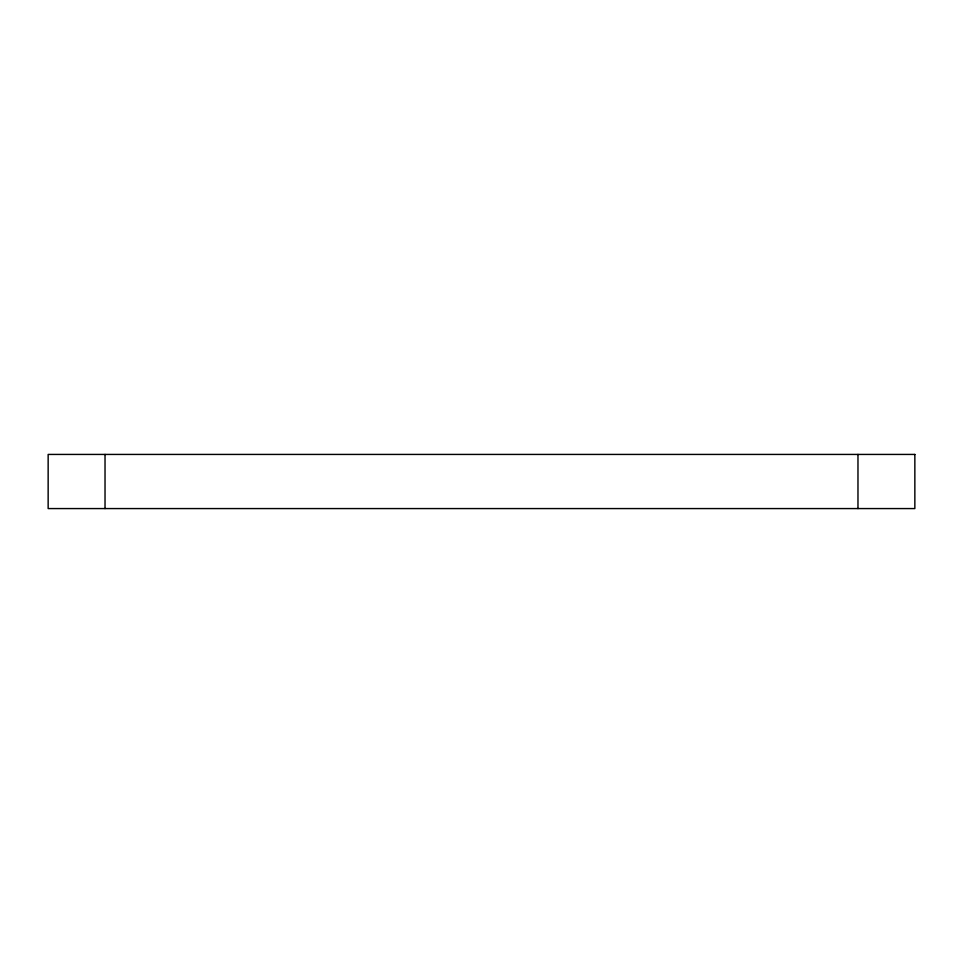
<?xml version="1.0" encoding="UTF-8"?>
<svg xmlns="http://www.w3.org/2000/svg" width="963" height="963" viewBox="0 0 963 963"><rect width="100%" height="100%" fill="white"/><g stroke="black" fill="none" stroke-linecap="round" stroke-linejoin="round"><path stroke-width="1.44" d="M857.973 454.428L857.973 508.572M105.027 454.428L105.027 508.572M914.85 454.428L48.15 454.428L48.15 508.572L914.85 508.572L914.85 454.428"/></g></svg>
